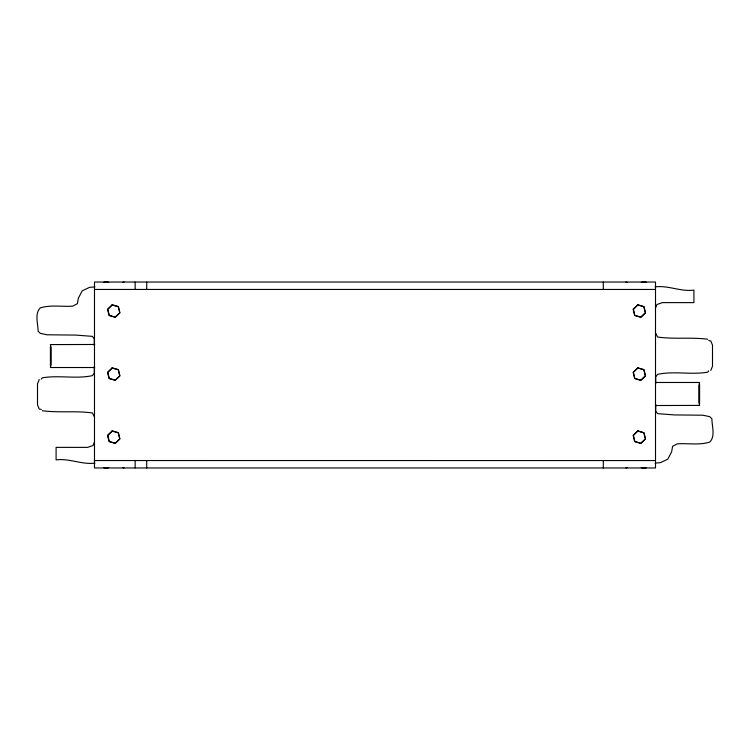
<?xml version="1.0" encoding="UTF-8"?>
<svg xmlns="http://www.w3.org/2000/svg" width="750" height="750" viewBox="0 0 750 750"><rect width="100%" height="100%" fill="white"/><g stroke="black" fill="none" stroke-linecap="round" stroke-linejoin="round"><path stroke-width="1.12" d="M146.709 467.963L146.709 460.547M655.509 460.556L94.491 460.538L94.491 467.963L655.509 467.972L655.509 282.037L94.491 282.028L94.491 461.737M94.228 345.487L94.312 339.019L92.438 336.366L75.675 335.081L47.109 334.791L40.284 333.347L38.109 331.228C38.1 323.859 34.406 313.603 40.284 307.894C50.681 304.613 62.016 306.909 72.722 306.15L77.4 303.666L78.356 298.2L82.228 290.803L89.541 287.362L94.95 286.884M655.772 404.513L655.688 410.981L657.562 413.634L674.325 414.919L702.891 415.209L709.716 416.653L711.891 418.772C711.9 426.141 715.594 436.397 709.716 442.106C699.319 445.387 687.984 443.091 677.278 443.85L672.6 446.334L671.644 451.8L667.772 459.197L660.459 462.638L655.05 463.116M50.419 346.088L50.419 365.906M699.591 403.912L699.591 384.094M39.225 379.556L37.5 383.784L37.5 404.859L39.225 409.059L41.241 409.434M710.775 370.444L712.5 366.216L712.5 345.141L710.775 340.941L708.759 340.566M94.566 441.825L93.009 445.5L87.638 447.384L56.091 447.375L56.091 459.909C69.403 458.062 81.656 464.887 94.95 463.106M655.434 308.175L656.991 304.5L662.362 302.616L693.909 302.625L693.909 290.091C680.597 291.938 668.344 285.113 655.05 286.894M41.241 379.181L42.272 377.831C58.819 374.981 76.172 379.191 92.438 375.628L94.312 372.975L94.228 366.506M708.759 370.819L707.728 372.169C691.181 375.019 673.828 370.809 657.562 374.372L655.688 377.025L655.772 383.494M122.859 282.356L124.069 282.028M625.931 467.972L627.141 467.644M94.491 289.444L655.509 289.462M94.678 344.475L50.325 344.597L51.206 347.616L51.206 364.378L50.419 367.519L94.678 367.519M655.331 382.481L699.591 382.481L698.794 385.622L698.794 402.384L699.675 405.403L655.331 405.525M707.728 339.253C691.125 337.041 674.203 339.403 657.562 337.031L655.434 332.756M42.272 410.747C58.875 412.959 75.797 410.597 92.438 412.969L94.566 417.244M625.931 282.037L627.141 282.366M122.859 467.634L124.069 467.963M603.291 282.037L603.291 289.453M603.291 460.547L603.291 467.972M146.709 282.028L146.709 289.444M135.169 282.028L135.169 289.453M135.169 460.547L135.169 467.963M103.575 282.356A15.047 10.641 90 0 1 108.741 282.356M108.741 467.634A15.047 10.641 -90 0 1 103.575 467.634M641.259 282.366A15.047 10.641 -90 0 1 646.425 282.366M646.425 467.644A15.047 10.641 90 0 1 641.259 467.644M112.209 304.762L107.541 309.244L109.088 315.525L115.303 317.325L119.962 312.844L118.416 306.562L112.209 304.762M112.266 305.016L107.794 309.319L109.284 315.338L115.237 317.062L119.709 312.769L118.228 306.741L112.266 305.016M112.209 367.819L107.541 372.3L109.088 378.572L115.303 380.372L119.962 375.891L118.416 369.619L112.209 367.819M112.266 368.072L107.794 372.366L109.284 378.394L115.237 380.119L119.709 375.825L118.228 369.797L112.266 368.072M112.209 430.866L107.541 435.347L109.088 441.628L115.303 443.428L119.962 438.947L118.416 432.666L112.209 430.866M112.266 431.128L107.794 435.422L109.284 441.45L115.237 443.175L119.709 438.872L118.228 432.853L112.266 431.128M637.791 304.772L633.131 309.253L634.678 315.534L640.884 317.334L645.553 312.853L644.006 306.572L637.791 304.772M637.856 305.025L633.384 309.328L634.866 315.347L640.828 317.072L645.3 312.778L643.819 306.75L637.856 305.025M637.791 367.828L633.131 372.309L634.678 378.581L640.884 380.381L645.553 375.9L644.006 369.628L637.791 367.828M637.856 368.081L633.384 372.375L634.866 378.403L640.828 380.128L645.3 375.834L643.819 369.806L637.856 368.081M637.791 430.875L633.131 435.356L634.678 441.637L640.884 443.438L645.553 438.956L644.006 432.675L637.791 430.875M637.856 431.137L633.384 435.431L634.866 441.459L640.828 443.184L645.3 438.881L643.819 432.863L637.856 431.137"/></g></svg>
